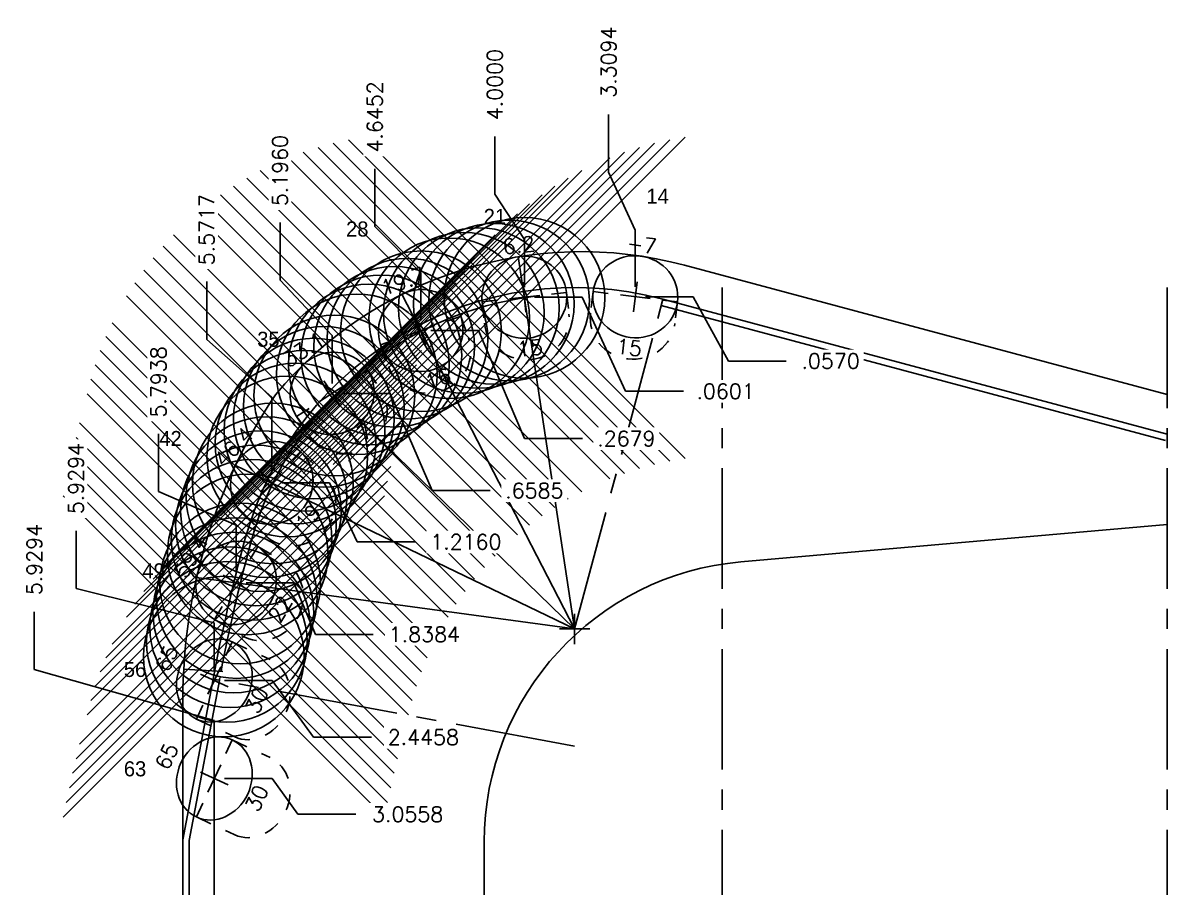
# Model space of a CAD drawing. Extents: x 34 to 150, y -20 to 22.
# Drawn here: x 142.4 to 149.52, y 15.86 to 21.24 of the extents above; entities that cross this region are included whole.
import ezdxf
from ezdxf.enums import TextEntityAlignment as Align

# ---------------------------------------------------------------- set-up
doc = ezdxf.new("R2010")
doc.units = 0
doc.header["$MEASUREMENT"] = 0
doc.header["$PDMODE"] = 35
doc.linetypes.add('CENTER2', pattern=[1.125, 0.75, -0.125, 0.125, -0.125])
doc.linetypes.add('HIDDEN2', pattern=[0.1875, 0.125, -0.0625])
doc.layers.get('0').update_dxf_attribs({"linetype": 'CONTINUOUS'})
doc.layers.get('Defpoints').update_dxf_attribs({"color": 10, "linetype": 'CONTINUOUS'})
doc.layers.add('Blade7', color=7, linetype='CONTINUOUS', true_color=0xcc00cc)
for name, color, linetype in [('CDG-37977R1', 7, 'CONTINUOUS'), ('CLine', 5, 'CENTER2'), ('Dims', 4, 'CONTINUOUS'), ('TEXT', 3, 'CONTINUOUS')]:
    doc.layers.add(name, color=color, linetype=linetype)
doc.styles.add('RomanS', font='romans')
doc.dimstyles.get("Standard").update_dxf_attribs({"dimtxt": 0.094, "dimasz": 0.18, "dimexe": 0.0625, "dimexo": 0.0625, "dimgap": 0.09, "dimtad": 0, "dimtih": 1, "dimtoh": 1, "dimdec": 4, "dimzin": 4, "dimdsep": 46, "dimtxsty": 'RomanS', "dimcen": 0.09, "dimazin": 1, "dimtfac": 1, "dimtdec": 4, "dimtofl": 0, "dimtmove": 0, "dimatfit": 1, "dimfxl": 1, "dimtfill": 1, "dimtolj": 1, "dimtzin": 0, "dimarcsym": 0})

# ---------------------------------------------------------------- blocks, each defined once
blk = doc.blocks.new('CMark')
at = {"layer": 'CLine'}
for p, q in [((0, 0.094), (0, -0.094)), ((-0.094, 0), (0.094, 0))]:
    blk.add_line(p, q, dxfattribs=at)
blk = doc.blocks.new('1313@15')
for p, q in [((-0.1705, 0), (-0.2645, 0)), ((0.1707, 0), (0.2645, 0))]:
    blk.add_line(p, q)
at = {"color": 8, "linetype": 'HIDDEN2', "ltscale": 0.5}
blk.add_line((-0.2645, 0), (-0.2645, -0.1346), dxfattribs=at)
at = {"color": 8, "linetype": 'HIDDEN2', "ltscale": 0.5, "flags": 128}
blk.add_lwpolyline([(0.2645, 0), (0.2645, -0.1346)], dxfattribs=at)
blk.add_ellipse((0, 0), major_axis=(0.2645, 0), ratio=0.965926)
at = {"color": 8, "linetype": 'HIDDEN2', "ltscale": 0.5}
blk.add_ellipse((0, -0.1346), major_axis=(0.2645, 0), ratio=0.965926, start_param=3.141593, end_param=6.283185, dxfattribs=at)
blk.add_blockref('CMark', (0, 0))
at = {"style": 'RomanS'}
blk.add_text('15', height=0.094, dxfattribs=at).set_placement((0, -0.318), align=Align.MIDDLE_CENTER)
blk.add_attdef('ANG', text='', height=0.094, dxfattribs=at).set_placement((0, 0.2511), align=Align.BOTTOM_CENTER)
blk = doc.blocks.new('1313@16')
for p, q in [((-0.1705, 0), (-0.2645, 0)), ((0.1707, 0), (0.2645, 0))]:
    blk.add_line(p, q)
at = {"color": 8, "linetype": 'HIDDEN2', "ltscale": 0.5}
blk.add_line((-0.2645, 0), (-0.2645, -0.1433), dxfattribs=at)
at = {"color": 8, "linetype": 'HIDDEN2', "ltscale": 0.5, "flags": 128}
blk.add_lwpolyline([(0.2645, 0), (0.2645, -0.1433)], dxfattribs=at)
blk.add_ellipse((0, 0), major_axis=(0.2645, 0), ratio=0.961262)
at = {"color": 8, "linetype": 'HIDDEN2', "ltscale": 0.5}
blk.add_ellipse((0, -0.1433), major_axis=(0.2645, 0), ratio=0.961262, start_param=3.141593, end_param=6.283185, dxfattribs=at)
blk.add_blockref('CMark', (0, 0))
at = {"style": 'RomanS'}
blk.add_text('16', height=0.094, dxfattribs=at).set_placement((0, -0.318), align=Align.MIDDLE_CENTER)
blk.add_attdef('ANG', text='', height=0.094, dxfattribs=at).set_placement((0, 0.2511), align=Align.BOTTOM_CENTER)
blk = doc.blocks.new('1313@17')
for p, q in [((-0.1705, 0), (-0.2645, 0)), ((0.1707, 0), (0.2645, 0))]:
    blk.add_line(p, q)
at = {"color": 8, "linetype": 'HIDDEN2', "ltscale": 0.5}
blk.add_line((-0.2645, 0), (-0.2645, -0.152), dxfattribs=at)
at = {"color": 8, "linetype": 'HIDDEN2', "ltscale": 0.5, "flags": 128}
blk.add_lwpolyline([(0.2645, 0), (0.2645, -0.152)], dxfattribs=at)
blk.add_ellipse((0, 0), major_axis=(0.2645, 0), ratio=0.956305)
at = {"color": 8, "linetype": 'HIDDEN2', "ltscale": 0.5}
blk.add_ellipse((0, -0.152), major_axis=(0.2645, 0), ratio=0.92388, start_param=3.141593, end_param=6.283185, dxfattribs=at)
blk.add_blockref('CMark', (0, 0))
at = {"style": 'RomanS'}
blk.add_text('17', height=0.094, dxfattribs=at).set_placement((0, -0.311), align=Align.MIDDLE_CENTER)
blk.add_attdef('ANG', text='', height=0.094, dxfattribs=at).set_placement((0, 0.2511), align=Align.BOTTOM_CENTER)
blk = doc.blocks.new('1313@19')
for p, q in [((-0.1705, 0), (-0.2645, 0)), ((0.1707, 0), (0.2645, 0))]:
    blk.add_line(p, q)
at = {"color": 8, "linetype": 'HIDDEN2', "ltscale": 0.5}
blk.add_line((-0.2645, 0), (-0.2645, -0.199), dxfattribs=at)
at = {"color": 8, "linetype": 'HIDDEN2', "ltscale": 0.5, "flags": 128}
blk.add_lwpolyline([(0.2645, 0), (0.2645, -0.199)], dxfattribs=at)
blk.add_ellipse((0, 0), major_axis=(0.2645, 0), ratio=0.945519)
at = {"color": 8, "linetype": 'HIDDEN2', "ltscale": 0.5}
blk.add_ellipse((0, -0.199), major_axis=(0.2645, 0), ratio=0.92388, start_param=3.141593, end_param=6.283185, dxfattribs=at)
blk.add_blockref('CMark', (0, 0))
at = {"style": 'RomanS'}
blk.add_text('19', height=0.094, dxfattribs=at).set_placement((0, -0.311), align=Align.MIDDLE_CENTER)
blk.add_attdef('ANG', text='', height=0.094, dxfattribs=at).set_placement((0, 0.2511), align=Align.BOTTOM_CENTER)
blk = doc.blocks.new('1313@22')
for p, q in [((-0.1705, 0), (-0.2645, 0)), ((0.1707, 0), (0.2645, 0))]:
    blk.add_line(p, q)
at = {"color": 8, "linetype": 'HIDDEN2', "ltscale": 0.5}
blk.add_line((-0.2645, 0), (-0.2645, -0.1948), dxfattribs=at)
at = {"color": 8, "linetype": 'HIDDEN2', "ltscale": 0.5, "flags": 128}
blk.add_lwpolyline([(0.2645, 0), (0.2645, -0.1948)], dxfattribs=at)
blk.add_ellipse((0, 0), major_axis=(0.2645, 0), ratio=0.927184)
at = {"color": 8, "linetype": 'HIDDEN2', "ltscale": 0.5}
blk.add_ellipse((0, -0.1948), major_axis=(0.2645, 0), ratio=0.927184, start_param=3.141593, end_param=6.283185, dxfattribs=at)
blk.add_blockref('CMark', (0, 0))
at = {"style": 'RomanS'}
blk.add_text('22', height=0.094, dxfattribs=at).set_placement((0, -0.318), align=Align.MIDDLE_CENTER)
blk.add_attdef('ANG', text='', height=0.094, dxfattribs=at).set_placement((0, 0.2511), align=Align.BOTTOM_CENTER)
blk = doc.blocks.new('*D304')
at = {"layer": 'Defpoints', "color": 0, "transparency": 16777216}
for p in [(145.3328, 20.5323), (149.5167, 19.5917), (145.5167, 19.5316)]:
    blk.add_point(p, dxfattribs=at)
at = {"layer": 'Dims', "color": 0, "lineweight": -2, "transparency": 16777216}
for p, q in [((145.3328, 20.1723), (145.3328, 20.5323)), ((145.5167, 19.8916), (145.3328, 20.1723)), ((145.5167, 19.5941), (145.5167, 19.8916))]:
    blk.add_line(p, q, dxfattribs=at)
at = {"layer": 'Dims', "color": 0, "transparency": 16777216, "insert": (145.3328, 20.8551), "char_height": 0.094, "attachment_point": 5, "rotation": 90, "style": 'RomanS', "bg_fill": 3, "box_fill_scale": 1.25, "bg_fill_color": 256, "bg_fill_true_color": 13158600, "bg_fill_transparency": 0}
blk.add_mtext('\\A1;4.0000', dxfattribs=at)
blk = doc.blocks.new('*D305')
at = {"layer": 'Defpoints', "color": 0, "transparency": 16777216}
for p in [(144.5861, 20.331), (149.5167, 19.5917), (144.8715, 19.3237)]:
    blk.add_point(p, dxfattribs=at)
at = {"layer": 'Dims', "color": 0, "lineweight": -2, "transparency": 16777216}
for p, q in [((144.5861, 19.971), (144.5861, 20.331)), ((144.8715, 19.6837), (144.5861, 19.971)), ((144.8715, 19.3862), (144.8715, 19.6837))]:
    blk.add_line(p, q, dxfattribs=at)
at = {"layer": 'Dims', "color": 0, "transparency": 16777216, "insert": (144.5861, 20.6538), "char_height": 0.094, "attachment_point": 5, "rotation": 90, "style": 'RomanS', "bg_fill": 3, "box_fill_scale": 1.25, "bg_fill_color": 256, "bg_fill_true_color": 13158600, "bg_fill_transparency": 0}
blk.add_mtext('\\A1;4.6452', dxfattribs=at)
blk = doc.blocks.new('*D306')
at = {"layer": 'Defpoints', "color": 0, "transparency": 16777216}
for p in [(143.9965, 19.9971), (149.5167, 19.5917), (144.3207, 18.9331)]:
    blk.add_point(p, dxfattribs=at)
at = {"layer": 'Dims', "color": 0, "lineweight": -2, "transparency": 16777216}
for p, q in [((143.9965, 19.6371), (143.9965, 19.9971)), ((144.3207, 19.2931), (143.9965, 19.6371)), ((144.3207, 18.9956), (144.3207, 19.2931))]:
    blk.add_line(p, q, dxfattribs=at)
at = {"layer": 'Dims', "color": 0, "transparency": 16777216, "insert": (143.9965, 20.3199), "char_height": 0.094, "attachment_point": 5, "rotation": 90, "style": 'RomanS', "bg_fill": 3, "box_fill_scale": 1.25, "bg_fill_color": 256, "bg_fill_true_color": 13158600, "bg_fill_transparency": 0}
blk.add_mtext('\\A1;5.1960', dxfattribs=at)
blk = doc.blocks.new('*D307')
at = {"layer": 'Defpoints', "color": 0, "transparency": 16777216}
for p in [(143.5397, 19.6289), (149.5167, 19.5917), (143.945, 18.3757)]:
    blk.add_point(p, dxfattribs=at)
at = {"layer": 'Dims', "color": 0, "lineweight": -2, "transparency": 16777216}
for p, q in [((143.5397, 19.2689), (143.5397, 19.6289)), ((143.945, 18.9089), (143.5397, 19.2689)), ((143.945, 18.4382), (143.945, 18.9089))]:
    blk.add_line(p, q, dxfattribs=at)
at = {"layer": 'Dims', "color": 0, "transparency": 16777216, "insert": (143.5397, 19.9517), "char_height": 0.094, "attachment_point": 5, "rotation": 90, "style": 'RomanS', "bg_fill": 3, "box_fill_scale": 1.25, "bg_fill_color": 256, "bg_fill_true_color": 13158600, "bg_fill_transparency": 0}
blk.add_mtext('\\A1;5.5717', dxfattribs=at)
blk = doc.blocks.new('*D308')
at = {"layer": 'Defpoints', "color": 0, "transparency": 16777216}
for p in [(149.5167, 19.5917), (143.24, 18.6814), (143.7229, 17.7533)]:
    blk.add_point(p, dxfattribs=at)
at = {"layer": 'Dims', "color": 0, "lineweight": -2, "transparency": 16777216}
for p, q in [((143.24, 18.3214), (143.24, 18.6814)), ((143.7229, 18.1133), (143.24, 18.3214)), ((143.7229, 17.8158), (143.7229, 18.1133))]:
    blk.add_line(p, q, dxfattribs=at)
at = {"layer": 'Dims', "color": 0, "transparency": 16777216, "insert": (143.24, 19.0041), "char_height": 0.094, "attachment_point": 5, "rotation": 90, "style": 'RomanS', "bg_fill": 3, "box_fill_scale": 1.25, "bg_fill_color": 256, "bg_fill_true_color": 13158600, "bg_fill_transparency": 0}
blk.add_mtext('\\A1;5.7938', dxfattribs=at)
blk = doc.blocks.new('*D309')
at = {"layer": 'Defpoints', "color": 0, "transparency": 16777216}
for p in [(149.5167, 19.5917), (145.5167, 19.5316), (146.5069, 18.9465)]:
    blk.add_point(p, dxfattribs=at)
at = {"layer": 'Dims', "color": 0, "lineweight": -2, "transparency": 16777216}
for p, q in [((145.5792, 19.5316), (145.8767, 19.5316)), ((145.8767, 19.5316), (146.1469, 18.9465)), ((146.1469, 18.9465), (146.5069, 18.9465))]:
    blk.add_line(p, q, dxfattribs=at)
at = {"layer": 'Dims', "color": 0, "transparency": 16777216, "insert": (146.7692, 18.9465), "char_height": 0.094, "attachment_point": 5, "style": 'RomanS', "bg_fill": 3, "box_fill_scale": 1.25, "bg_fill_color": 256, "bg_fill_true_color": 13158600, "bg_fill_transparency": 0}
blk.add_mtext('\\A1;.0601', dxfattribs=at)
blk = doc.blocks.new('*D310')
at = {"layer": 'Defpoints', "color": 0, "transparency": 16777216}
for p in [(149.5167, 19.5917), (144.8715, 19.3237), (145.8781, 18.6519)]:
    blk.add_point(p, dxfattribs=at)
at = {"layer": 'Dims', "color": 0, "lineweight": -2, "transparency": 16777216}
for p, q in [((144.934, 19.3237), (145.2315, 19.3237)), ((145.2315, 19.3237), (145.5181, 18.6519)), ((145.5181, 18.6519), (145.8781, 18.6519))]:
    blk.add_line(p, q, dxfattribs=at)
at = {"layer": 'Dims', "color": 0, "transparency": 16777216, "insert": (146.1516, 18.6519), "char_height": 0.094, "attachment_point": 5, "style": 'RomanS', "bg_fill": 3, "box_fill_scale": 1.25, "bg_fill_color": 256, "bg_fill_true_color": 13158600, "bg_fill_transparency": 0}
blk.add_mtext('\\A1;.2679', dxfattribs=at)
blk = doc.blocks.new('*D311')
at = {"layer": 'Defpoints', "color": 0, "transparency": 16777216}
for p in [(149.5167, 19.5917), (144.3207, 18.9331), (145.3033, 18.3279)]:
    blk.add_point(p, dxfattribs=at)
at = {"layer": 'Dims', "color": 0, "lineweight": -2, "transparency": 16777216}
for p, q in [((144.3832, 18.9331), (144.6807, 18.9331)), ((144.6807, 18.9331), (144.9433, 18.3279)), ((144.9433, 18.3279), (145.3033, 18.3279))]:
    blk.add_line(p, q, dxfattribs=at)
at = {"layer": 'Dims', "color": 0, "transparency": 16777216, "insert": (145.579, 18.3279), "char_height": 0.094, "attachment_point": 5, "style": 'RomanS', "bg_fill": 3, "box_fill_scale": 1.25, "bg_fill_color": 256, "bg_fill_true_color": 13158600, "bg_fill_transparency": 0}
blk.add_mtext('\\A1;.6585', dxfattribs=at)
blk = doc.blocks.new('*D312')
at = {"layer": 'Defpoints', "color": 0, "transparency": 16777216}
for p in [(149.5167, 19.5917), (143.945, 18.3757), (144.8366, 18.0088)]:
    blk.add_point(p, dxfattribs=at)
at = {"layer": 'Dims', "color": 0, "lineweight": -2, "transparency": 16777216}
for p, q in [((144.0075, 18.3757), (144.305, 18.3757)), ((144.305, 18.3757), (144.4766, 18.0088)), ((144.4766, 18.0088), (144.8366, 18.0088))]:
    blk.add_line(p, q, dxfattribs=at)
at = {"layer": 'Dims', "color": 0, "transparency": 16777216, "insert": (145.1526, 18.0088), "char_height": 0.094, "attachment_point": 5, "style": 'RomanS', "bg_fill": 3, "box_fill_scale": 1.25, "bg_fill_color": 256, "bg_fill_true_color": 13158600, "bg_fill_transparency": 0}
blk.add_mtext('\\A1;1.2160', dxfattribs=at)
blk = doc.blocks.new('*D313')
at = {"layer": 'Defpoints', "color": 0, "transparency": 16777216}
for p in [(149.5167, 19.5917), (143.7229, 17.7533), (144.5762, 17.4328)]:
    blk.add_point(p, dxfattribs=at)
at = {"layer": 'Dims', "color": 0, "lineweight": -2, "transparency": 16777216}
for p, q in [((143.7854, 17.7533), (144.0829, 17.7533)), ((144.0829, 17.7533), (144.2162, 17.4328)), ((144.2162, 17.4328), (144.5762, 17.4328))]:
    blk.add_line(p, q, dxfattribs=at)
at = {"layer": 'Dims', "color": 0, "transparency": 16777216, "insert": (144.8945, 17.4328), "char_height": 0.094, "attachment_point": 5, "style": 'RomanS', "bg_fill": 3, "box_fill_scale": 1.25, "bg_fill_color": 256, "bg_fill_true_color": 13158600, "bg_fill_transparency": 0}
blk.add_mtext('\\A1;1.8384', dxfattribs=at)
blk = doc.blocks.new('*D326')
at = {"layer": 'Defpoints', "color": 0, "transparency": 16777216}
for p in [(146.0409, 20.6695), (149.5167, 19.5917), (146.2073, 19.5346)]:
    blk.add_point(p, dxfattribs=at)
at = {"layer": 'Dims', "color": 0, "lineweight": -2, "transparency": 16777216}
for p, q in [((146.0409, 20.3095), (146.0409, 20.6695)), ((146.2073, 19.9495), (146.0409, 20.3095)), ((146.2073, 19.5971), (146.2073, 19.9495))]:
    blk.add_line(p, q, dxfattribs=at)
at = {"layer": 'Dims', "color": 0, "transparency": 16777216, "insert": (146.0409, 20.9945), "char_height": 0.094, "attachment_point": 5, "rotation": 90, "style": 'RomanS', "bg_fill": 3, "box_fill_scale": 1.25, "bg_fill_color": 256, "bg_fill_true_color": 13158600, "bg_fill_transparency": 0}
blk.add_mtext('\\A1;3.3094', dxfattribs=at)
blk = doc.blocks.new('*D327')
at = {"layer": 'Defpoints', "color": 0, "transparency": 16777216}
for p in [(149.5167, 19.5917), (146.2073, 19.5346), (147.1469, 19.1346)]:
    blk.add_point(p, dxfattribs=at)
at = {"layer": 'Dims', "color": 0, "lineweight": -2, "transparency": 16777216}
for p, q in [((146.2698, 19.5346), (146.5673, 19.5346)), ((146.5673, 19.5346), (146.7869, 19.1346)), ((146.7869, 19.1346), (147.1469, 19.1346))]:
    blk.add_line(p, q, dxfattribs=at)
at = {"layer": 'Dims', "color": 0, "transparency": 16777216, "insert": (147.4227, 19.1346), "char_height": 0.094, "attachment_point": 5, "style": 'RomanS', "bg_fill": 3, "box_fill_scale": 1.25, "bg_fill_color": 256, "bg_fill_true_color": 13158600, "bg_fill_transparency": 0}
blk.add_mtext('\\A1;.0570', dxfattribs=at)
blk = doc.blocks.new('1313@30')
for p, q in [((-0.1705, 0), (-0.2645, 0)), ((0.1707, 0), (0.2645, 0))]:
    blk.add_line(p, q)
at = {"color": 8, "linetype": 'HIDDEN2', "ltscale": 0.5}
blk.add_line((-0.2645, 0), (-0.2645, -0.26), dxfattribs=at)
at = {"color": 8, "linetype": 'HIDDEN2', "ltscale": 0.5, "flags": 128}
blk.add_lwpolyline([(0.2645, 0), (0.2645, -0.26)], dxfattribs=at)
blk.add_ellipse((0, 0), major_axis=(0.2645, 0), ratio=0.866025)
at = {"color": 8, "linetype": 'HIDDEN2', "ltscale": 0.5}
blk.add_ellipse((0, -0.26), major_axis=(0.2645, 0), ratio=0.866025, start_param=3.141593, end_param=6.283185, dxfattribs=at)
blk.add_blockref('CMark', (0, 0))
at = {"style": 'RomanS'}
blk.add_text('30', height=0.094, dxfattribs=at).set_placement((0, -0.2916), align=Align.MIDDLE_CENTER)
blk.add_attdef('ANG', text='', height=0.094, dxfattribs=at).set_placement((0, 0.2511), align=Align.BOTTOM_CENTER)
blk = doc.blocks.new('*D354')
at = {"layer": 'Defpoints', "color": 0, "transparency": 16777216}
for p in [(149.5167, 19.5917), (142.7268, 18.0776), (143.5873, 17.1458)]:
    blk.add_point(p, dxfattribs=at)
at = {"layer": 'Dims', "color": 0, "lineweight": -2, "transparency": 16777216}
for p, q in [((142.7268, 17.7176), (142.7268, 18.0776)), ((143.5873, 17.5058), (142.7268, 17.7176)), ((143.5873, 17.2083), (143.5873, 17.5058))]:
    blk.add_line(p, q, dxfattribs=at)
at = {"layer": 'Dims', "color": 0, "transparency": 16777216, "insert": (142.7268, 18.4026), "char_height": 0.094, "attachment_point": 5, "rotation": 90, "style": 'RomanS', "bg_fill": 3, "box_fill_scale": 1.25, "bg_fill_color": 256, "bg_fill_true_color": 13158600, "bg_fill_transparency": 0}
blk.add_mtext('\\A1;5.9294', dxfattribs=at)
blk = doc.blocks.new('*D355')
at = {"layer": 'Defpoints', "color": 0, "transparency": 16777216}
for p in [(149.5167, 19.5917), (142.4665, 17.5735), (143.5873, 16.5358)]:
    blk.add_point(p, dxfattribs=at)
at = {"layer": 'Dims', "color": 0, "lineweight": -2, "transparency": 16777216}
for p, q in [((142.4665, 17.2135), (142.4665, 17.5735)), ((143.5873, 16.8958), (142.4665, 17.2135)), ((143.5873, 16.5983), (143.5873, 16.8958))]:
    blk.add_line(p, q, dxfattribs=at)
at = {"layer": 'Dims', "color": 0, "transparency": 16777216, "insert": (142.4665, 17.8985), "char_height": 0.094, "attachment_point": 5, "rotation": 90, "style": 'RomanS', "bg_fill": 3, "box_fill_scale": 1.25, "bg_fill_color": 256, "bg_fill_true_color": 13158600, "bg_fill_transparency": 0}
blk.add_mtext('\\A1;5.9294', dxfattribs=at)
blk = doc.blocks.new('*D356')
at = {"layer": 'Defpoints', "color": 0, "transparency": 16777216}
for p in [(149.5167, 19.5917), (143.5873, 17.1458), (144.5654, 16.7928)]:
    blk.add_point(p, dxfattribs=at)
at = {"layer": 'Dims', "color": 0, "lineweight": -2, "transparency": 16777216}
for p, q in [((143.6498, 17.1458), (143.9473, 17.1458)), ((143.9473, 17.1458), (144.2054, 16.7928)), ((144.2054, 16.7928), (144.5654, 16.7928))]:
    blk.add_line(p, q, dxfattribs=at)
at = {"layer": 'Dims', "color": 0, "transparency": 16777216, "insert": (144.8882, 16.7928), "char_height": 0.094, "attachment_point": 5, "style": 'RomanS', "bg_fill": 3, "box_fill_scale": 1.25, "bg_fill_color": 256, "bg_fill_true_color": 13158600, "bg_fill_transparency": 0}
blk.add_mtext('\\A1;2.4458', dxfattribs=at)
blk = doc.blocks.new('*D357')
at = {"layer": 'Defpoints', "color": 0, "transparency": 16777216}
for p in [(149.5167, 19.5917), (143.5873, 16.5358), (144.4678, 16.3131)]:
    blk.add_point(p, dxfattribs=at)
at = {"layer": 'Dims', "color": 0, "lineweight": -2, "transparency": 16777216}
for p, q in [((143.6498, 16.5358), (143.9473, 16.5358)), ((143.9473, 16.5358), (144.1078, 16.3131)), ((144.1078, 16.3131), (144.4678, 16.3131))]:
    blk.add_line(p, q, dxfattribs=at)
at = {"layer": 'Dims', "color": 0, "transparency": 16777216, "insert": (144.7905, 16.3131), "char_height": 0.094, "attachment_point": 5, "style": 'RomanS', "bg_fill": 3, "box_fill_scale": 1.25, "bg_fill_color": 256, "bg_fill_true_color": 13158600, "bg_fill_transparency": 0}
blk.add_mtext('\\A1;3.0558', dxfattribs=at)

msp = doc.modelspace()

# ---------------------------------------------------------------- linework, layer by layer
at = {"linetype": 'ByBlock', "flags": 128}
msp.add_lwpolyline([(145.26671, 11.27628), (145.26671, 16.14065, -0.3888787), (146.86419, 17.88399), (149.51671, 18.11605)], format="xyb", dxfattribs=at)
at = {"layer": 'Blade7'}
for q in [(145.47852, 19.78421), (144.75485, 19.54986), (144.13895, 19.10982), (143.71862, 18.48488), (143.47727, 17.78669)]:
    msp.add_line((145.82921, 17.46665), q, dxfattribs=at)
at = {"layer": 'CDG-37977R1', "color": 7, "linetype": 'Continuous', "flags": 128}
for points in [[(149.51671, 10.21665), (145.94973, 10.21665), (145.51671, 10.46665), (145.51671, 10.65415), (145.63256, 10.77, 0.1989124), (145.64171, 10.7921), (145.64171, 10.89114, 0.199913), (145.63247, 10.91332), (143.39171, 13.1369), (143.39171, 16.15415), (143.57921, 17.15415, -0.0211291), (143.77997, 18.029, -0.4124498), (146.3792, 19.51925), (149.51671, 18.67855)], [(144.96015, 19.3619, -0.0817779), (145.61368, 19.54049)], [(144.40282, 18.98739, -0.0810407), (144.96015, 19.3619)], [(143.994, 18.4562, -0.0808973), (144.40282, 18.98739)], [(143.77131, 17.84023, -0.0043538), (143.81855, 18.01842, -0.0567328), (143.994, 18.4562)], [(143.62913, 17.20313, -0.0154211), (143.77131, 17.84023)], [(149.51671, 10.25665), (145.96044, 10.25665), (145.55671, 10.48975), (145.55671, 10.63759), (145.66084, 10.74172, 0.1989124), (145.68171, 10.7921), (145.68171, 10.89114, 0.199913), (145.66065, 10.94172), (143.43171, 13.15356), (143.43171, 16.15044), (143.61854, 17.14682, -0.0003959), (143.6216, 17.1633, -0.0003959)]]:
    msp.add_lwpolyline(points, format="xyb", dxfattribs=at)
msp.add_lwpolyline([(146.36885, 19.48061), (149.50636, 18.63992)], dxfattribs=at)
at = {"layer": 'CLine'}
for p, q in [((146.74781, 19.59165), (146.74781, 9.96665)), ((149.51671, 19.59165), (149.51671, 9.96665))]:
    msp.add_line(p, q, dxfattribs=at)
at = {"layer": 'CLine', "color": 1}
for p, q in [((145.82921, 17.46665), (146.3792, 19.51925)), ((145.82921, 16.737), (143.57921, 17.15415))]:
    msp.add_line(p, q, dxfattribs=at)
at = {"layer": 'CLine', "color": 1, "linetype": 'ByBlock', "flags": 128}
msp.add_lwpolyline([(149.51671, 18.92639), (146.51358, 19.73107, 0.2921805), (143.96777, 18.92474, 0.1484544), (143.39171, 17.0273), (143.39171, 15.89235)], format="xyb", dxfattribs=at)
at = {"layer": 'TEXT'}
for p, q in [((143.6399, 17.20254), (143.39693, 17.21599)), ((143.58731, 16.62569), (143.58731, 15.0807))]:
    msp.add_line(p, q, dxfattribs=at)
for p in [(145.42151, 19.51141), (145.51726, 19.52819), (145.23288, 19.46456), (145.32665, 19.49018), (145.04943, 19.40035), (145.14041, 19.43459), (144.87353, 19.31973), (144.7066, 19.22363), (144.78896, 19.27361), (144.62664, 19.1699), (144.54925, 19.11253), (144.47459, 19.05165), (144.33422, 18.92), (144.26879, 18.84952), (144.20669, 18.7761), (144.14804, 18.69989), (144.09296, 18.62106), (144.04158, 18.53977), (143.95133, 18.37262), (143.91246, 18.2872), (143.87748, 18.20011), (143.84645, 18.11154), (143.81944, 18.02167), (143.79497, 17.93106), (143.7486, 17.74977), (143.72668, 17.65912), (143.70557, 17.56827), (143.68525, 17.47724), (143.66574, 17.38604), (143.64703, 17.29467)]:
    msp.add_point(p, dxfattribs=at)

# ---------------------------------------------------------------- block references
at = {"color": 200, "linetype": 'ByBlock'}
msp.add_blockref('CMark', (145.82921, 17.46665), dxfattribs=at)
at = {"layer": 'Blade7'}
for name, p, rotation, values in [('1313@15', (145.51674, 19.53158), 6.2, {'ANG': '6.2'}), ('1313@16', (144.87147, 19.32373), 19.7, {'ANG': '19.7'}), ('1313@17', (144.3207, 18.93315), 33.1, {'ANG': '33.1'}), ('1313@19', (143.945, 18.37567), 46.4, {'ANG': '46.4'}), ('1313@22', (143.72288, 17.75327), 59.39999999999999, {'ANG': '59.4'}), ('1313@30', (143.58731, 16.53584), 65, {'ANG': '65'})]:
    msp.add_blockref(name, p, dxfattribs=dict(at, rotation=rotation)).add_auto_attribs(values)

# ---------------------------------------------------------------- next in the draw order: dimensions: what is measured, and where the dimension line sits
at = {"layer": 'Dims'}
dim = msp.add_ordinate_dim(feature_location=(145.51674, 19.53158), offset=(-0.18398, 1.00071), dtype=1, origin=(149.51671, 19.59165), dimstyle='Standard', dxfattribs=at)
dim.commit()
dim.dimension.update_dxf_attribs({"geometry": '*D304', "text_midpoint": (145.33276, 20.85505)})

# ---------------------------------------------------------------- next in the draw order: dimensions: what is measured, and where the dimension line sits
dim = msp.add_ordinate_dim(feature_location=(144.87147, 19.32373), offset=(-0.28542, 1.00727), dtype=1, origin=(149.51671, 19.59165), dimstyle='Standard', dxfattribs=at)
dim.commit()
dim.dimension.update_dxf_attribs({"geometry": '*D305', "text_midpoint": (144.58605, 20.65376)})

# ---------------------------------------------------------------- next in the draw order: dimensions: what is measured, and where the dimension line sits
dim = msp.add_ordinate_dim(feature_location=(144.3207, 18.93315), offset=(-0.32415, 1.064), dtype=1, origin=(149.51671, 19.59165), dimstyle='Standard', dxfattribs=at)
dim.commit()
dim.dimension.update_dxf_attribs({"geometry": '*D306', "text_midpoint": (143.99655, 20.31991)})

# ---------------------------------------------------------------- next in the draw order: dimensions: what is measured, and where the dimension line sits
dim = msp.add_ordinate_dim(feature_location=(143.945, 18.37567), offset=(-0.40532, 1.25326), dtype=1, origin=(149.51671, 19.59165), dimstyle='Standard', dxfattribs=at)
dim.commit()
dim.dimension.update_dxf_attribs({"geometry": '*D307', "text_midpoint": (143.53968, 19.95169)})

# ---------------------------------------------------------------- next in the draw order: texts
at = {"layer": 'Blade7'}
for s, p in [('21', (145.26378, 19.98793)), ('28', (144.40727, 19.9096))]:
    msp.add_text(s, height=0.09375, dxfattribs=at).set_placement(p)

# ---------------------------------------------------------------- next in the draw order: dimensions: what is measured, and where the dimension line sits
at = {"layer": 'Dims'}
dim = msp.add_ordinate_dim(feature_location=(143.72288, 17.75327), offset=(-0.48287, 0.92811), dtype=1, origin=(149.51671, 19.59165), dimstyle='Standard', dxfattribs=at)
dim.commit()
dim.dimension.update_dxf_attribs({"geometry": '*D308', "text_midpoint": (143.24001, 19.00415)})

# ---------------------------------------------------------------- next in the draw order: texts
at = {"layer": 'Blade7'}
for s, p in [('42', (143.24495, 18.60528)), ('49', (143.13949, 17.7815))]:
    msp.add_text(s, height=0.09375, dxfattribs=at).set_placement(p)

# ---------------------------------------------------------------- next in the draw order: dimensions: what is measured, and where the dimension line sits
at = {"layer": 'Dims'}
dim = msp.add_ordinate_dim(feature_location=(145.51674, 19.53158), offset=(0.99012, -0.58508), dtype=0, origin=(149.51671, 19.59165), dimstyle='Standard', dxfattribs=at)
dim.commit()
dim.dimension.update_dxf_attribs({"geometry": '*D309', "text_midpoint": (146.7692, 18.9465)})

# ---------------------------------------------------------------- next in the draw order: dimensions: what is measured, and where the dimension line sits
dim = msp.add_ordinate_dim(feature_location=(144.87147, 19.32373), offset=(1.00659, -0.67181), dtype=0, origin=(149.51671, 19.59165), dimstyle='Standard', dxfattribs=at)
dim.commit()
dim.dimension.update_dxf_attribs({"geometry": '*D310', "text_midpoint": (146.15158, 18.65193)})

# ---------------------------------------------------------------- next in the draw order: dimensions: what is measured, and where the dimension line sits
dim = msp.add_ordinate_dim(feature_location=(144.3207, 18.93315), offset=(0.98259, -0.60525), dtype=0, origin=(149.51671, 19.59165), dimstyle='Standard', dxfattribs=at)
dim.commit()
dim.dimension.update_dxf_attribs({"geometry": '*D311', "text_midpoint": (145.57905, 18.3279)})

# ---------------------------------------------------------------- next in the draw order: dimensions: what is measured, and where the dimension line sits
dim = msp.add_ordinate_dim(feature_location=(143.945, 18.37567), offset=(0.8916, -0.3669), dtype=0, origin=(149.51671, 19.59165), dimstyle='Standard', dxfattribs=at)
dim.commit()
dim.dimension.update_dxf_attribs({"geometry": '*D312', "text_midpoint": (145.15264, 18.00877)})

# ---------------------------------------------------------------- next in the draw order: dimensions: what is measured, and where the dimension line sits
dim = msp.add_ordinate_dim(feature_location=(143.72288, 17.75327), offset=(0.85328, -0.32046), dtype=0, origin=(149.51671, 19.59165), dimstyle='Standard', dxfattribs=at)
dim.commit()
dim.dimension.update_dxf_attribs({"geometry": '*D313', "text_midpoint": (144.89445, 17.43282)})

# ---------------------------------------------------------------- next in the draw order: block references
at = {"layer": 'Blade7'}
for name, p, rotation, values in [('1313@15', (146.20731, 19.53462), 353, {'ANG': '-7'}), ('1313@30', (143.58731, 17.14583), 65, {'ANG': '65'})]:
    msp.add_blockref(name, p, dxfattribs=dict(at, rotation=rotation)).add_auto_attribs(values)

# ---------------------------------------------------------------- next in the draw order: texts
msp.add_text('35', height=0.09375, dxfattribs=at).set_placement((143.85417, 19.22316))

# ---------------------------------------------------------------- next in the draw order: dimensions: what is measured, and where the dimension line sits
at = {"layer": 'Dims'}
dim = msp.add_ordinate_dim(feature_location=(146.20731, 19.53462), offset=(-0.16642, 1.13485), dtype=1, origin=(149.51671, 19.59165), dimstyle='Standard', dxfattribs=at)
dim.commit()
dim.dimension.update_dxf_attribs({"geometry": '*D326', "text_midpoint": (146.0409, 20.99447)})

# ---------------------------------------------------------------- next in the draw order: texts
at = {"layer": 'Blade7'}
msp.add_text('14', height=0.09375, dxfattribs=at).set_placement((146.27597, 20.1133))

# ---------------------------------------------------------------- next in the draw order: dimensions: what is measured, and where the dimension line sits
at = {"layer": 'Dims'}
dim = msp.add_ordinate_dim(feature_location=(146.20731, 19.53462), offset=(0.93959, -0.39998), dtype=0, origin=(149.51671, 19.59165), dimstyle='Standard', dxfattribs=at)
dim.commit()
dim.dimension.update_dxf_attribs({"geometry": '*D327', "text_midpoint": (147.42266, 19.13464)})

# ---------------------------------------------------------------- next in the draw order: dimensions: what is measured, and where the dimension line sits
dim = msp.add_ordinate_dim(feature_location=(143.58731, 17.14583), offset=(-0.86052, 0.93177), dtype=1, origin=(149.51671, 19.59165), dimstyle='Standard', dxfattribs=at)
dim.commit()
dim.dimension.update_dxf_attribs({"geometry": '*D354', "text_midpoint": (142.72679, 18.40261)})

# ---------------------------------------------------------------- next in the draw order: dimensions: what is measured, and where the dimension line sits
dim = msp.add_ordinate_dim(feature_location=(143.58731, 16.53584), offset=(-1.12085, 1.03767), dtype=1, origin=(149.51671, 19.59165), dimstyle='Standard', dxfattribs=at)
dim.commit()
dim.dimension.update_dxf_attribs({"geometry": '*D355', "text_midpoint": (142.46646, 17.89851)})

# ---------------------------------------------------------------- next in the draw order: texts
at = {"layer": 'Blade7'}
for s, p in [('56', (143.0242, 17.16773)), ('63', (143.0242, 16.54921))]:
    msp.add_text(s, height=0.09375, dxfattribs=at).set_placement(p)

# ---------------------------------------------------------------- next in the draw order: dimensions: what is measured, and where the dimension line sits
at = {"layer": 'Dims'}
dim = msp.add_ordinate_dim(feature_location=(143.58731, 17.14583), offset=(0.9781, -0.35299), dtype=0, origin=(149.51671, 19.59165), dimstyle='Standard', dxfattribs=at)
dim.commit()
dim.dimension.update_dxf_attribs({"geometry": '*D356', "text_midpoint": (144.88817, 16.79284)})

# ---------------------------------------------------------------- next in the draw order: dimensions: what is measured, and where the dimension line sits
dim = msp.add_ordinate_dim(feature_location=(143.58731, 16.53584), offset=(0.88047, -0.2227), dtype=0, origin=(149.51671, 19.59165), dimstyle='Standard', dxfattribs=at)
dim.commit()
dim.dimension.update_dxf_attribs({"geometry": '*D357', "text_midpoint": (144.79055, 16.31314)})

doc.saveas('drawing.dxf')
